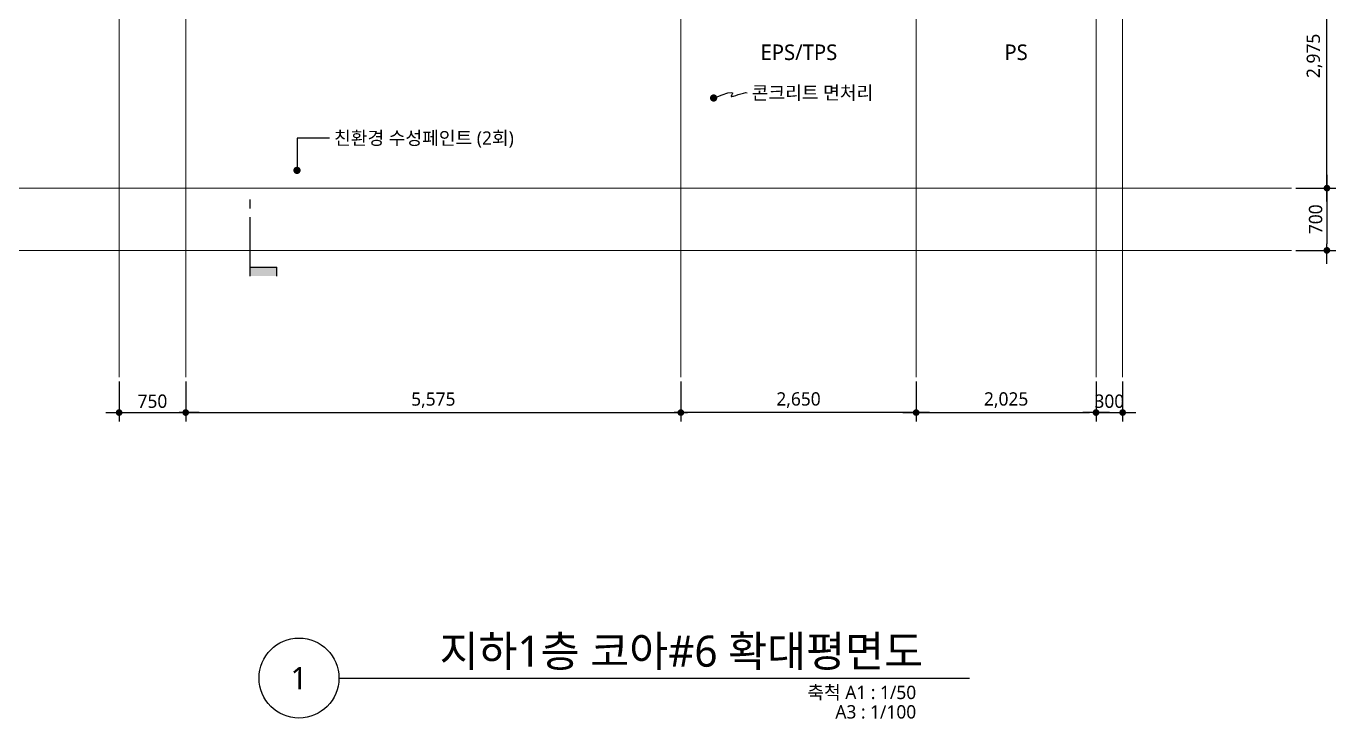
# Model space of a CAD drawing. Header units: millimetres. Extents: x 1424731 to 1631737, y 707248 to 849681.
# Drawn here: x 1468709 to 1483456, y 707248 to 715041 of the extents above; entities that cross this region are included whole.
import ezdxf
from ezdxf.enums import TextEntityAlignment as Align

# ---------------------------------------------------------------- set-up
doc = ezdxf.new("R2010")
doc.units = ezdxf.units.MM
doc.header["$MEASUREMENT"] = 0
doc.linetypes.add('CEN', pattern=[62, 60, -1, 0, -1])
doc.layers.get('0').update_dxf_attribs({"linetype": 'CONTINUOUS'})
for name, color, linetype, lineweight in [('A-CNTL', 1, 'CEN', 15), ('A-DIMS', 7, 'CONTINUOUS', 25), ('A-MKXS-LEAD', 7, 'CONTINUOUS', 25), ('A-MKXS-MAK1', 3, 'CONTINUOUS', 25), ('A-MKXS-TEXT1', 3, 'CONTINUOUS', 25), ('A-MKXS-TEXT2', 7, 'CONTINUOUS', 25), ('A-MKXX-NAME', 3, 'CONTINUOUS', 25), ('A-XXXX-SYMB', 7, 'CONTINUOUS', 25), ('A-XXXX-TXT1', 3, 'CONTINUOUS', 25)]:
    doc.layers.add(name, color=color, linetype=linetype, lineweight=lineweight)
doc.styles.add('HY울릉도L', font='')
doc.styles.add('돋움체', font='')
doc.styles.add('맑은고딕', font='malgun.ttf')
doc.styles.get('HY울릉도L').set_extended_font_data('HYwulM')
doc.styles.get('돋움체').set_extended_font_data('DotumChe')
doc.dimstyles.new('CDIM', dxfattribs={"dimtxt": 3, "dimasz": 1.5, "dimexe": 2, "dimexo": 1, "dimgap": 1, "dimtad": 1, "dimdec": 0, "dimrnd": 0.5, "dimzin": 0, "dimdsep": 32, "dimlunit": 6, "dimtxsty": 'HY울릉도L', "dimblk1": '_CIDOT', "dimblk2": '_CIDOT', "dimsah": 1, "dimcen": 5.5, "dimclrd": 2, "dimclre": 2, "dimclrt": 7, "dimadec": 0, "dimazin": 0, "dimtfac": 1, "dimtdec": 0, "dimtix": 1, "dimtmove": 2, "dimatfit": 1, "dimldrblk": '_CIDOT', "dimfxl": 1, "dimtolj": 1, "dimtzin": 0, "dimlwd": -1, "dimarcsym": 0})

# ---------------------------------------------------------------- blocks, each defined once
blk = doc.blocks.new('_CIDOT')
at = {"color": 0, "linetype": 'ByBlock'}
blk.add_line((2, 0), (-1, 0), dxfattribs=at)
at = {"color": 0, "linetype": 'ByBlock', "const_width": 0.5}
blk.add_lwpolyline([(-0.25, 0, 1), (0.25, 0, 1)], format="xyb", close=True, dxfattribs=at)
blk = doc.blocks.new('*D1085')
at = {"layer": 'A-DIMS', "lineweight": -2, "transparency": 16777216}
for p, q in [((0, -14475), (0, -14925)), ((750, -14475), (750, -14925))]:
    blk.add_line(p, q, dxfattribs=at)
at = {"layer": 'A-DIMS', "transparency": 16777216}
blk.add_line((75, -14825), (675, -14825), dxfattribs=at)
at = {"layer": 'A-DIMS', "transparency": 16777216, "xscale": 75, "yscale": 75, "zscale": 75, "rotation": 180}
blk.add_blockref('_CIDOT', (0, -14825), dxfattribs=at)
at = {"layer": 'A-DIMS', "transparency": 16777216, "xscale": 75, "yscale": 75, "zscale": 75}
blk.add_blockref('_CIDOT', (750, -14825), dxfattribs=at)
at = {"layer": 'A-DIMS', "color": 3, "transparency": 16777216, "insert": (375, -14698), "char_height": 150, "attachment_point": 5, "style": '맑은고딕'}
blk.add_mtext('\\A1;750', dxfattribs=at)
blk = doc.blocks.new('*D1086')
at = {"layer": 'A-DIMS', "lineweight": -2, "transparency": 16777216}
for p, q in [((8975, -14475), (8975, -14925)), ((11000, -14475), (11000, -14925))]:
    blk.add_line(p, q, dxfattribs=at)
at = {"layer": 'A-DIMS', "transparency": 16777216}
blk.add_line((9050, -14825), (10925, -14825), dxfattribs=at)
at = {"layer": 'A-DIMS', "transparency": 16777216, "xscale": 75, "yscale": 75, "zscale": 75, "rotation": 180}
blk.add_blockref('_CIDOT', (8975, -14825), dxfattribs=at)
at = {"layer": 'A-DIMS', "transparency": 16777216, "xscale": 75, "yscale": 75, "zscale": 75}
blk.add_blockref('_CIDOT', (11000, -14825), dxfattribs=at)
at = {"layer": 'A-DIMS', "color": 3, "transparency": 16777216, "insert": (9988, -14685), "char_height": 150, "attachment_point": 5, "style": '맑은고딕'}
blk.add_mtext('\\A1;2,025', dxfattribs=at)
blk = doc.blocks.new('*D1092')
at = {"layer": 'A-DIMS', "lineweight": -2, "transparency": 16777216}
for p, q in [((750, -14475), (750, -14925)), ((6325, -14475), (6325, -14925))]:
    blk.add_line(p, q, dxfattribs=at)
at = {"layer": 'A-DIMS', "transparency": 16777216}
blk.add_line((825, -14825), (6250, -14825), dxfattribs=at)
at = {"layer": 'A-DIMS', "transparency": 16777216, "xscale": 75, "yscale": 75, "zscale": 75, "rotation": 180}
blk.add_blockref('_CIDOT', (750, -14825), dxfattribs=at)
at = {"layer": 'A-DIMS', "transparency": 16777216, "xscale": 75, "yscale": 75, "zscale": 75}
blk.add_blockref('_CIDOT', (6325, -14825), dxfattribs=at)
at = {"layer": 'A-DIMS', "color": 3, "transparency": 16777216, "insert": (3538, -14686), "char_height": 150, "attachment_point": 5, "style": '맑은고딕'}
blk.add_mtext('\\A1;5,575', dxfattribs=at)
blk = doc.blocks.new('*D1100')
at = {"layer": 'A-DIMS', "lineweight": -2, "transparency": 16777216}
for p, q in [((11000, -14475), (11000, -14925)), ((11300, -14475), (11300, -14925))]:
    blk.add_line(p, q, dxfattribs=at)
at = {"layer": 'A-DIMS', "transparency": 16777216}
for p, q in [((10925, -14825), (10850, -14825)), ((11000, -14825), (11300, -14825)), ((11375, -14825), (11450, -14825))]:
    blk.add_line(p, q, dxfattribs=at)
at = {"layer": 'A-DIMS', "transparency": 16777216, "xscale": 75, "yscale": 75, "zscale": 75}
blk.add_blockref('_CIDOT', (11000, -14825), dxfattribs=at)
at = {"layer": 'A-DIMS', "transparency": 16777216, "xscale": 75, "yscale": 75, "zscale": 75, "rotation": 180}
blk.add_blockref('_CIDOT', (11300, -14825), dxfattribs=at)
at = {"layer": 'A-DIMS', "color": 3, "transparency": 16777216, "insert": (11150, -14698), "char_height": 150, "attachment_point": 5, "style": '맑은고딕'}
blk.add_mtext('\\A1;300', dxfattribs=at)
blk = doc.blocks.new('*D1102')
at = {"layer": 'A-DIMS', "lineweight": -2, "transparency": 16777216}
for p, q in [((6325, -14475), (6325, -14925)), ((8975, -14475), (8975, -14925))]:
    blk.add_line(p, q, dxfattribs=at)
at = {"layer": 'A-DIMS', "transparency": 16777216}
blk.add_line((8900, -14825), (6400, -14825), dxfattribs=at)
at = {"layer": 'A-DIMS', "transparency": 16777216, "xscale": 75, "yscale": 75, "zscale": 75, "rotation": 180}
blk.add_blockref('_CIDOT', (6325, -14825), dxfattribs=at)
at = {"layer": 'A-DIMS', "transparency": 16777216, "xscale": 75, "yscale": 75, "zscale": 75}
blk.add_blockref('_CIDOT', (8975, -14825), dxfattribs=at)
at = {"layer": 'A-DIMS', "color": 3, "transparency": 16777216, "insert": (7650, -14685), "char_height": 150, "attachment_point": 5, "style": '맑은고딕'}
blk.add_mtext('\\A1;2,650', dxfattribs=at)
blk = doc.blocks.new('*D1108')
at = {"layer": 'A-DIMS', "lineweight": -2, "transparency": 16777216}
for p, q in [((13250, -9325), (13700, -9325)), ((13250, -12300), (13700, -12300))]:
    blk.add_line(p, q, dxfattribs=at)
at = {"layer": 'A-DIMS', "transparency": 16777216}
blk.add_line((13600, -12225), (13600, -9400), dxfattribs=at)
at = {"layer": 'A-DIMS', "transparency": 16777216, "xscale": 75, "yscale": 75, "zscale": 75}
for p, rotation in [((13600, -9325), 90), ((13600, -12300), 270)]:
    blk.add_blockref('_CIDOT', p, dxfattribs=dict(at, rotation=rotation))
at = {"layer": 'A-DIMS', "color": 3, "transparency": 16777216, "insert": (13460, -10812), "char_height": 150, "attachment_point": 5, "rotation": 90, "style": '맑은고딕'}
blk.add_mtext('\\A1;2,975', dxfattribs=at)
blk = doc.blocks.new('*D1109')
at = {"layer": 'A-DIMS', "lineweight": -2, "transparency": 16777216}
for p, q in [((13250, -12300), (13700, -12300)), ((13250, -13000), (13700, -13000))]:
    blk.add_line(p, q, dxfattribs=at)
at = {"layer": 'A-DIMS', "transparency": 16777216}
blk.add_line((13600, -12375), (13600, -12925), dxfattribs=at)
at = {"layer": 'A-DIMS', "transparency": 16777216, "xscale": 75, "yscale": 75, "zscale": 75}
for p, rotation in [((13600, -12300), 90), ((13600, -13000), 270)]:
    blk.add_blockref('_CIDOT', p, dxfattribs=dict(at, rotation=rotation))
at = {"layer": 'A-DIMS', "color": 3, "transparency": 16777216, "insert": (13473, -12650), "char_height": 150, "attachment_point": 5, "rotation": 90, "style": '맑은고딕'}
blk.add_mtext('\\A1;700', dxfattribs=at)
blk = doc.blocks.new('CORE 6- 단면')
at = {"layer": 'A-MKXS-MAK1'}
for points in [[(9245, 14885), (9245, 14985), (9545, 14985), (9545, 14885)], [(11820, 4095), (11920, 4095), (11920, 3795), (11820, 3795)]]:
    blk.add_hatch(color=256, dxfattribs=at).paths.add_polyline_path(points)
h = blk.add_hatch(color=256, dxfattribs=at)
h.paths.add_polyline_path([(-1630, 4290), (-1383, 4042, 0.414214), (-1878, 4042)])
h.paths.add_polyline_path([(-1383, 4042), (-1135, 3795), (-1280, 3795, 0.198912)])
h.paths.add_polyline_path([(-1878, 4042, 0.198912), (-1980, 3795), (-2125, 3795)])
h = blk.add_hatch(color=256, dxfattribs=at)
h.paths.add_polyline_path([(9050, 495), (9297, 742, 0.414214), (9297, 247)])
h.paths.add_polyline_path([(9297, 742), (9545, 990), (9545, 845, 0.198912)])
h.paths.add_polyline_path([(9297, 247, 0.198912), (9545, 145), (9545, 0)])
for p, q in [((9245, 14985), (9245, 14885)), ((9545, 14985), (9545, 14322)), ((9545, 14885), (9245, 14885)), ((9545, 14222), (9545, 14122)), ((-2125, 3795), (-1630, 4290)), ((-1135, 3795), (-1630, 4290)), ((11920, 4095), (11820, 4095)), ((11820, 3795), (11820, 4095)), ((11920, 3795), (11920, 4095)), ((-657, 3795), (-2125, 3795)), ((-457, 3795), (-557, 3795)), ((11157, 3795), (11057, 3795)), ((11920, 3795), (11257, 3795)), ((9545, 1668), (9545, 1568)), ((9545, 1468), (9545, 0)), ((9545, 990), (9050, 495)), ((9545, 0), (9050, 495))]:
    blk.add_line(p, q, dxfattribs=at)
for centre in [(-1630, 3795), (9545, 495)]:
    blk.add_circle(centre, 350, dxfattribs=at)
at = {"layer": 'A-MKXS-TEXT2', "style": '돋움체'}
for s, height, p in [('1', 150, (-1634, 3939)), ('A-543', 140, (-1637, 3667))]:
    blk.add_text(s, height=height, dxfattribs=at).set_placement(p, align=Align.MIDDLE)
for s, height, p in [('A-542', 140, (9673, 488)), ('1', 150, (9401, 491))]:
    blk.add_text(s, height=height, rotation=90, dxfattribs=at).set_placement(p, align=Align.MIDDLE)
blk = doc.blocks.new('CORE4_GRID')
at = {"layer": 'A-CNTL'}
for p, q in [((0, -14425), (0, 1600)), ((750, 1600), (750, -14425)), ((11000, 1600), (11000, -14425)), ((11300, 1600), (11300, -14425)), ((8975, -5225), (8975, -14425)), ((6325, -9025), (6325, -14425)), ((-1150, -12300), (13200, -12300)), ((-1150, -13000), (13200, -13000))]:
    blk.add_line(p, q, dxfattribs=at)
at = {"layer": 'A-DIMS'}
for base, p1, p2, angle, picture, middle in [((13600, -9325), (13200, -12300), (13200, -9325), 270, '*D1108', (13459.9, -10812.5)), ((13600, -13000), (13200, -12300), (13200, -13000), 90, '*D1109', (13472.5, -12650)), ((6325, -14825), (8975, -14425), (6325, -14425), 180, '*D1102', (7650, -14684.9))]:
    dim = blk.add_linear_dim(base=base, p1=p1, p2=p2, angle=angle, dimstyle='CDIM', override={"dimscale": 50, "dimtxsty": '맑은고딕', "dimclrd": 256, "dimclre": 256, "dimclrt": 3}, dxfattribs=at)
    dim.commit()
    dim.dimension.update_dxf_attribs({"geometry": picture, "text_midpoint": middle})
for base, p1, p2, picture, middle in [((750, -14825), (0, -14425), (750, -14425), '*D1085', (375, -14697.5)), ((6325, -14825), (750, -14425), (6325, -14425), '*D1092', (3537.5, -14686.1)), ((11000, -14825), (8975, -14425), (11000, -14425), '*D1086', (9987.5, -14684.9)), ((11300, -14825), (11000, -14425), (11300, -14425), '*D1100', (11150, -14697.5))]:
    dim = blk.add_linear_dim(base=base, p1=p1, p2=p2, dimstyle='CDIM', override={"dimscale": 50, "dimtxsty": '맑은고딕', "dimclrd": 256, "dimclre": 256, "dimclrt": 3}, dxfattribs=at)
    dim.commit()
    dim.dimension.update_dxf_attribs({"geometry": picture, "text_midpoint": middle})

msp = doc.modelspace()

# ---------------------------------------------------------------- linework, layer by layer
at = {"layer": 'A-MKXS-LEAD', "const_width": 40}
for points in [[(1476428.9, 714235.1, 1), (1476470.4, 714231, 1)], [(1471737.9, 713420.7, 1), (1471779.4, 713416.6, 1)]]:
    msp.add_lwpolyline(points, format="xyb", close=True, dxfattribs=at)
at = {"layer": 'A-MKXS-LEAD'}
for points in [[(1476448.8, 714232.7), (1476546.6, 714269.6), (1476610.3, 714289.5), (1476646.5, 714295.9), (1476661.9, 714292.4), (1476663, 714282.5), (1476656.6, 714269.7), (1476649, 714257.5), (1476647.1, 714249.5), (1476655.7, 714248.1), (1476673.9, 714252.5), (1476698.7, 714260.8), (1476727.6, 714270.9), (1476757.8, 714281), (1476786.6, 714289.1), (1476811.3, 714293.4), (1476829.2, 714292)], [(1472125.7, 713782.6), (1471758.6, 713782.6), (1471758.6, 713782.6), (1471758.6, 713418.7)]]:
    msp.add_lwpolyline(points, dxfattribs=at)
at = {"layer": 'A-XXXX-SYMB'}
msp.add_line((1472230.7, 707706.2), (1479330.7, 707706.2), dxfattribs=at)
msp.add_circle((1471780.7, 707706.2), 450, dxfattribs=at)

# ---------------------------------------------------------------- block references
at = {"layer": 'A-DIMS'}
msp.add_blockref('CORE4_GRID', (1469755.7, 725518.7), dxfattribs=at)
at = {"layer": 'A-DIMS', "rotation": 180}
msp.add_blockref('CORE 6- 단면', (1480775.7, 727213.6), dxfattribs=at)

# ---------------------------------------------------------------- texts
at = {"layer": 'A-MKXS-TEXT1', "style": '맑은고딕'}
for s, p in [('콘크리트 면처리', (1476879.2, 714292)), ('친환경 수성페인트 (2회)', (1472175.7, 713782.6))]:
    msp.add_text(s, height=150, dxfattribs=at).set_placement(p, align=Align.MIDDLE_LEFT)
at = {"layer": 'A-MKXX-NAME', "style": '맑은고딕'}
for s, p in [('EPS/TPS', (1477410.2, 714747.9)), ('PS', (1479855.7, 714747.9))]:
    msp.add_text(s, height=175, dxfattribs=at).set_placement(p, align=Align.MIDDLE_CENTER)
at = {"layer": 'A-XXXX-TXT1', "style": '맑은고딕'}
msp.add_text('지하1층 코아#6 확대평면도', height=350, dxfattribs=at).set_placement((1478808.7, 707728.8), align=Align.BOTTOM_RIGHT)
msp.add_text('1', height=250, dxfattribs=at).set_placement((1471780.7, 707706.2), align=Align.MIDDLE)
for s, p in [('축척 A1 : 1/50', (1478730.9, 707620)), ('A3 : 1/100', (1478730.9, 707401.1))]:
    msp.add_text(s, height=150, dxfattribs=at).set_placement(p, align=Align.TOP_RIGHT)

doc.saveas('drawing.dxf')
